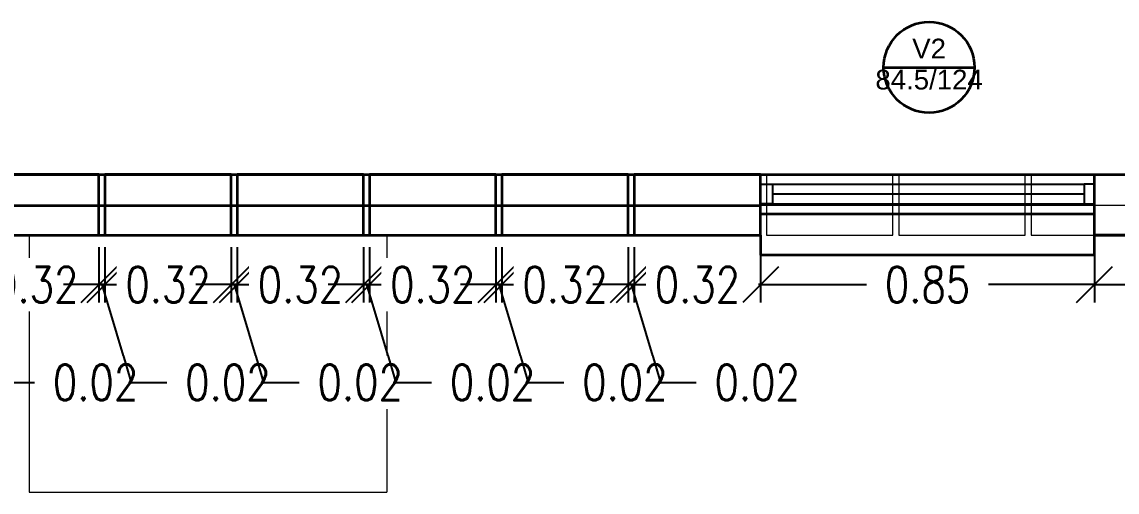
# Model space of a CAD drawing. Header units: metres. Extents: x 45 to 666, y -23 to 325.
# Drawn here: x 207.393 to 210.166, y 64.562 to 65.752 of the extents above; entities that cross this region are included whole.
import ezdxf
from ezdxf.enums import TextEntityAlignment as Align

# ---------------------------------------------------------------- set-up
doc = ezdxf.new("R2010")
doc.units = ezdxf.units.M
doc.header["$LTSCALE"] = 5
doc.header["$MEASUREMENT"] = 0
doc.linetypes.add('HIDDEN', pattern=[0.375, 0.25, -0.125])
doc.layers.get('0').update_dxf_attribs({"color": 30})
doc.layers.get('DEFPOINTS').update_dxf_attribs({"color": 210})
for name, color, linetype, lineweight in [('A-ANNO-DIMS', 3, 'Continuous', 18), ('A-ANNO-NOTE', 7, 'Continuous', 35), ('A-ANNO-SYMB', 3, 'Continuous', 18), ('A-ELEV-MBE1', 7, 'Continuous', 35), ('A-FLOR-OVHD', 3, 'HIDDEN', 18), ('A-GLAZ-FULL', 4, 'Continuous', 25), ('A-WALL-FULL', 7, 'Continuous', 35), ('A-WALL-FULL-EXTR', 7, 'Continuous', 35)]:
    doc.layers.add(name, color=color, linetype=linetype, lineweight=lineweight)
doc.styles.add('E-ARIAL', font='arial.ttf')
doc.styles.add('E-ROMANS', font='romans.shx', dxfattribs={"width": 0.8})
doc.dimstyles.new('E-0050_TICK_18', dxfattribs={"dimscale": 0.001, "dimtxt": 90, "dimasz": 90, "dimexe": 45, "dimexo": 30, "dimgap": 45, "dimtad": 0, "dimzin": 0, "dimdsep": 46, "dimtxsty": 'E-ROMANS', "dimblk": 'OBLIQUE', "dimcen": 45, "dimclrd": 256, "dimclre": 256, "dimclrt": 256, "dimadec": 0, "dimazin": 0, "dimtfac": 1, "dimtmove": 1, "dimatfit": 3, "dimldrblk": 'OPEN90', "dimfxl": 1, "dimtfill": 1, "dimtolj": 1, "dimtzin": 0, "dimarcsym": 0})

# ---------------------------------------------------------------- blocks, each defined once
blk = doc.blocks.new('TAG-WINDOW')
blk.add_lwpolyline([(-0.92, 0), (0.92, 0)])
blk.add_circle((0, 0), 0.92)
at = {"style": 'E-ARIAL'}
blk.add_attdef('V', text='', height=0.4, dxfattribs=at).set_placement((0, 0.06), align=Align.BOTTOM_CENTER)
blk.add_attdef('40/120', text='', height=0.4, dxfattribs=at).set_placement((0, -0.048), align=Align.TOP_CENTER)
blk = doc.blocks.new('_Oblique')
at = {"color": 0, "linetype": 'ByBlock', "lineweight": -2}
blk.add_line((-0.5, -0.5), (0.5, 0.5), dxfattribs=at)
blk = doc.blocks.new('*D400')
at = {"layer": 'A-ANNO-DIMS', "lineweight": -2, "transparency": 16777216}
for p, q in [((207.2531, 65.1821), (207.2531, 65.0421)), ((207.2681, 65.1821), (207.2681, 65.0421)), ((207.2531, 65.0871), (207.1631, 65.0871)), ((207.2531, 65.0871), (207.2681, 65.0871)), ((207.2531, 65.0871), (207.2681, 65.0871)), ((207.2606, 65.0871), (207.3348, 64.8396)), ((207.2681, 65.0871), (207.3581, 65.0871)), ((207.3348, 64.8396), (207.4248, 64.8396))]:
    blk.add_line(p, q, dxfattribs=at)
at = {"layer": 'DEFPOINTS', "color": 0, "transparency": 16777216}
for p in [(207.2531, 65.2121), (207.2681, 65.2121), (207.2681, 65.0871)]:
    blk.add_point(p, dxfattribs=at)
at = {"layer": 'A-ANNO-DIMS', "lineweight": -2, "transparency": 16777216, "xscale": 0.09, "yscale": 0.09, "zscale": 0.09}
blk.add_blockref('_Oblique', (207.2531, 65.0871), dxfattribs=at)
at = {"layer": 'A-ANNO-DIMS', "lineweight": -2, "transparency": 16777216, "xscale": 0.09, "yscale": 0.09, "zscale": 0.09, "rotation": 180}
blk.add_blockref('_Oblique', (207.2681, 65.0871), dxfattribs=at)
at = {"layer": 'A-ANNO-DIMS', "transparency": 16777216, "insert": (207.5795, 64.8396), "char_height": 0.09, "attachment_point": 5, "style": 'E-ROMANS', "bg_fill": 3, "box_fill_scale": 1.25, "bg_fill_color": 256, "bg_fill_true_color": 13158600, "bg_fill_transparency": 0}
blk.add_mtext('\\A1;0.02', dxfattribs=at)
blk = doc.blocks.new('_Open90')
at = {"color": 0, "linetype": 'ByBlock', "lineweight": -2}
for p, q in [((-0.5, 0.5), (0, 0)), ((0, 0), (-1, 0)), ((0, 0), (-0.5, -0.5))]:
    blk.add_line(p, q, dxfattribs=at)
blk = doc.blocks.new('*D401')
at = {"layer": 'A-ANNO-DIMS', "lineweight": -2, "transparency": 16777216}
for p, q in [((207.2681, 65.1821), (207.2681, 65.0421)), ((207.5881, 65.1821), (207.5881, 65.0421)), ((207.2681, 65.0871), (207.1781, 65.0871)), ((207.2681, 65.0871), (207.2733, 65.0871)), ((207.5881, 65.0871), (207.5828, 65.0871)), ((207.5881, 65.0871), (207.6781, 65.0871))]:
    blk.add_line(p, q, dxfattribs=at)
at = {"layer": 'DEFPOINTS', "color": 0, "transparency": 16777216}
for p in [(207.2681, 65.2121), (207.5881, 65.2121), (207.5881, 65.0871)]:
    blk.add_point(p, dxfattribs=at)
at = {"layer": 'A-ANNO-DIMS', "lineweight": -2, "transparency": 16777216, "xscale": 0.09, "yscale": 0.09, "zscale": 0.09}
blk.add_blockref('_Oblique', (207.2681, 65.0871), dxfattribs=at)
at = {"layer": 'A-ANNO-DIMS', "lineweight": -2, "transparency": 16777216, "xscale": 0.09, "yscale": 0.09, "zscale": 0.09, "rotation": 180}
blk.add_blockref('_Oblique', (207.5881, 65.0871), dxfattribs=at)
at = {"layer": 'A-ANNO-DIMS', "transparency": 16777216, "insert": (207.4281, 65.0871), "char_height": 0.09, "attachment_point": 5, "style": 'E-ROMANS', "bg_fill": 3, "box_fill_scale": 1.25, "bg_fill_color": 256, "bg_fill_true_color": 13158600, "bg_fill_transparency": 0}
blk.add_mtext('\\A1;0.32', dxfattribs=at)
blk = doc.blocks.new('*D402')
at = {"layer": 'A-ANNO-DIMS', "lineweight": -2, "transparency": 16777216}
for p, q in [((207.5881, 65.1821), (207.5881, 65.0421)), ((207.6031, 65.1821), (207.6031, 65.0421)), ((207.5881, 65.0871), (207.4981, 65.0871)), ((207.5881, 65.0871), (207.6031, 65.0871)), ((207.5881, 65.0871), (207.6031, 65.0871)), ((207.5956, 65.0871), (207.6698, 64.8396)), ((207.6031, 65.0871), (207.6931, 65.0871)), ((207.6698, 64.8396), (207.7598, 64.8396))]:
    blk.add_line(p, q, dxfattribs=at)
at = {"layer": 'DEFPOINTS', "color": 0, "transparency": 16777216}
for p in [(207.5881, 65.2121), (207.6031, 65.2121), (207.6031, 65.0871)]:
    blk.add_point(p, dxfattribs=at)
at = {"layer": 'A-ANNO-DIMS', "lineweight": -2, "transparency": 16777216, "xscale": 0.09, "yscale": 0.09, "zscale": 0.09}
blk.add_blockref('_Oblique', (207.5881, 65.0871), dxfattribs=at)
at = {"layer": 'A-ANNO-DIMS', "lineweight": -2, "transparency": 16777216, "xscale": 0.09, "yscale": 0.09, "zscale": 0.09, "rotation": 180}
blk.add_blockref('_Oblique', (207.6031, 65.0871), dxfattribs=at)
at = {"layer": 'A-ANNO-DIMS', "transparency": 16777216, "insert": (207.9145, 64.8396), "char_height": 0.09, "attachment_point": 5, "style": 'E-ROMANS', "bg_fill": 3, "box_fill_scale": 1.25, "bg_fill_color": 256, "bg_fill_true_color": 13158600, "bg_fill_transparency": 0}
blk.add_mtext('\\A1;0.02', dxfattribs=at)
blk = doc.blocks.new('*D403')
at = {"layer": 'A-ANNO-DIMS', "lineweight": -2, "transparency": 16777216}
for p, q in [((207.6031, 65.1821), (207.6031, 65.0421)), ((207.9231, 65.1821), (207.9231, 65.0421)), ((207.6031, 65.0871), (207.5131, 65.0871)), ((207.6031, 65.0871), (207.6083, 65.0871)), ((207.9231, 65.0871), (207.9178, 65.0871)), ((207.9231, 65.0871), (208.0131, 65.0871))]:
    blk.add_line(p, q, dxfattribs=at)
at = {"layer": 'DEFPOINTS', "color": 0, "transparency": 16777216}
for p in [(207.6031, 65.2121), (207.9231, 65.2121), (207.9231, 65.0871)]:
    blk.add_point(p, dxfattribs=at)
at = {"layer": 'A-ANNO-DIMS', "lineweight": -2, "transparency": 16777216, "xscale": 0.09, "yscale": 0.09, "zscale": 0.09}
blk.add_blockref('_Oblique', (207.6031, 65.0871), dxfattribs=at)
at = {"layer": 'A-ANNO-DIMS', "lineweight": -2, "transparency": 16777216, "xscale": 0.09, "yscale": 0.09, "zscale": 0.09, "rotation": 180}
blk.add_blockref('_Oblique', (207.9231, 65.0871), dxfattribs=at)
at = {"layer": 'A-ANNO-DIMS', "transparency": 16777216, "insert": (207.7631, 65.0871), "char_height": 0.09, "attachment_point": 5, "style": 'E-ROMANS', "bg_fill": 3, "box_fill_scale": 1.25, "bg_fill_color": 256, "bg_fill_true_color": 13158600, "bg_fill_transparency": 0}
blk.add_mtext('\\A1;0.32', dxfattribs=at)
blk = doc.blocks.new('*D404')
at = {"layer": 'A-ANNO-DIMS', "lineweight": -2, "transparency": 16777216}
for p, q in [((207.9231, 65.1821), (207.9231, 65.0421)), ((207.9381, 65.1821), (207.9381, 65.0421)), ((207.9231, 65.0871), (207.8331, 65.0871)), ((207.9231, 65.0871), (207.9381, 65.0871)), ((207.9231, 65.0871), (207.9381, 65.0871)), ((207.9306, 65.0871), (208.0048, 64.8396)), ((207.9381, 65.0871), (208.0281, 65.0871)), ((208.0048, 64.8396), (208.0948, 64.8396))]:
    blk.add_line(p, q, dxfattribs=at)
at = {"layer": 'DEFPOINTS', "color": 0, "transparency": 16777216}
for p in [(207.9231, 65.2121), (207.9381, 65.2121), (207.9381, 65.0871)]:
    blk.add_point(p, dxfattribs=at)
at = {"layer": 'A-ANNO-DIMS', "lineweight": -2, "transparency": 16777216, "xscale": 0.09, "yscale": 0.09, "zscale": 0.09}
blk.add_blockref('_Oblique', (207.9231, 65.0871), dxfattribs=at)
at = {"layer": 'A-ANNO-DIMS', "lineweight": -2, "transparency": 16777216, "xscale": 0.09, "yscale": 0.09, "zscale": 0.09, "rotation": 180}
blk.add_blockref('_Oblique', (207.9381, 65.0871), dxfattribs=at)
at = {"layer": 'A-ANNO-DIMS', "transparency": 16777216, "insert": (208.2495, 64.8396), "char_height": 0.09, "attachment_point": 5, "style": 'E-ROMANS', "bg_fill": 3, "box_fill_scale": 1.25, "bg_fill_color": 256, "bg_fill_true_color": 13158600, "bg_fill_transparency": 0}
blk.add_mtext('\\A1;0.02', dxfattribs=at)
blk = doc.blocks.new('*D405')
at = {"layer": 'A-ANNO-DIMS', "lineweight": -2, "transparency": 16777216}
for p, q in [((207.9381, 65.1821), (207.9381, 65.0421)), ((208.2581, 65.1821), (208.2581, 65.0421)), ((207.9381, 65.0871), (207.8481, 65.0871)), ((207.9381, 65.0871), (207.9433, 65.0871)), ((208.2581, 65.0871), (208.2528, 65.0871)), ((208.2581, 65.0871), (208.3481, 65.0871))]:
    blk.add_line(p, q, dxfattribs=at)
at = {"layer": 'DEFPOINTS', "color": 0, "transparency": 16777216}
for p in [(207.9381, 65.2121), (208.2581, 65.2121), (208.2581, 65.0871)]:
    blk.add_point(p, dxfattribs=at)
at = {"layer": 'A-ANNO-DIMS', "lineweight": -2, "transparency": 16777216, "xscale": 0.09, "yscale": 0.09, "zscale": 0.09}
blk.add_blockref('_Oblique', (207.9381, 65.0871), dxfattribs=at)
at = {"layer": 'A-ANNO-DIMS', "lineweight": -2, "transparency": 16777216, "xscale": 0.09, "yscale": 0.09, "zscale": 0.09, "rotation": 180}
blk.add_blockref('_Oblique', (208.2581, 65.0871), dxfattribs=at)
at = {"layer": 'A-ANNO-DIMS', "transparency": 16777216, "insert": (208.0981, 65.0871), "char_height": 0.09, "attachment_point": 5, "style": 'E-ROMANS', "bg_fill": 3, "box_fill_scale": 1.25, "bg_fill_color": 256, "bg_fill_true_color": 13158600, "bg_fill_transparency": 0}
blk.add_mtext('\\A1;0.32', dxfattribs=at)
blk = doc.blocks.new('*D406')
at = {"layer": 'A-ANNO-DIMS', "lineweight": -2, "transparency": 16777216}
for p, q in [((208.2581, 65.1821), (208.2581, 65.0421)), ((208.2731, 65.1821), (208.2731, 65.0421)), ((208.2581, 65.0871), (208.1681, 65.0871)), ((208.2581, 65.0871), (208.2731, 65.0871)), ((208.2581, 65.0871), (208.2731, 65.0871)), ((208.2656, 65.0871), (208.3398, 64.8396)), ((208.2731, 65.0871), (208.3631, 65.0871)), ((208.3398, 64.8396), (208.4298, 64.8396))]:
    blk.add_line(p, q, dxfattribs=at)
at = {"layer": 'DEFPOINTS', "color": 0, "transparency": 16777216}
for p in [(208.2581, 65.2121), (208.2731, 65.2121), (208.2731, 65.0871)]:
    blk.add_point(p, dxfattribs=at)
at = {"layer": 'A-ANNO-DIMS', "lineweight": -2, "transparency": 16777216, "xscale": 0.09, "yscale": 0.09, "zscale": 0.09}
blk.add_blockref('_Oblique', (208.2581, 65.0871), dxfattribs=at)
at = {"layer": 'A-ANNO-DIMS', "lineweight": -2, "transparency": 16777216, "xscale": 0.09, "yscale": 0.09, "zscale": 0.09, "rotation": 180}
blk.add_blockref('_Oblique', (208.2731, 65.0871), dxfattribs=at)
at = {"layer": 'A-ANNO-DIMS', "transparency": 16777216, "insert": (208.5845, 64.8396), "char_height": 0.09, "attachment_point": 5, "style": 'E-ROMANS', "bg_fill": 3, "box_fill_scale": 1.25, "bg_fill_color": 256, "bg_fill_true_color": 13158600, "bg_fill_transparency": 0}
blk.add_mtext('\\A1;0.02', dxfattribs=at)
blk = doc.blocks.new('*D407')
at = {"layer": 'A-ANNO-DIMS', "lineweight": -2, "transparency": 16777216}
for p, q in [((208.2731, 65.1821), (208.2731, 65.0421)), ((208.5931, 65.1821), (208.5931, 65.0421)), ((208.2731, 65.0871), (208.1831, 65.0871)), ((208.2731, 65.0871), (208.2783, 65.0871)), ((208.5931, 65.0871), (208.5878, 65.0871)), ((208.5931, 65.0871), (208.6831, 65.0871))]:
    blk.add_line(p, q, dxfattribs=at)
at = {"layer": 'DEFPOINTS', "color": 0, "transparency": 16777216}
for p in [(208.2731, 65.2121), (208.5931, 65.2121), (208.5931, 65.0871)]:
    blk.add_point(p, dxfattribs=at)
at = {"layer": 'A-ANNO-DIMS', "lineweight": -2, "transparency": 16777216, "xscale": 0.09, "yscale": 0.09, "zscale": 0.09}
blk.add_blockref('_Oblique', (208.2731, 65.0871), dxfattribs=at)
at = {"layer": 'A-ANNO-DIMS', "lineweight": -2, "transparency": 16777216, "xscale": 0.09, "yscale": 0.09, "zscale": 0.09, "rotation": 180}
blk.add_blockref('_Oblique', (208.5931, 65.0871), dxfattribs=at)
at = {"layer": 'A-ANNO-DIMS', "transparency": 16777216, "insert": (208.4331, 65.0871), "char_height": 0.09, "attachment_point": 5, "style": 'E-ROMANS', "bg_fill": 3, "box_fill_scale": 1.25, "bg_fill_color": 256, "bg_fill_true_color": 13158600, "bg_fill_transparency": 0}
blk.add_mtext('\\A1;0.32', dxfattribs=at)
blk = doc.blocks.new('*D408')
at = {"layer": 'A-ANNO-DIMS', "lineweight": -2, "transparency": 16777216}
for p, q in [((208.5931, 65.1821), (208.5931, 65.0421)), ((208.6081, 65.1821), (208.6081, 65.0421)), ((208.5931, 65.0871), (208.5031, 65.0871)), ((208.5931, 65.0871), (208.6081, 65.0871)), ((208.5931, 65.0871), (208.6081, 65.0871)), ((208.6006, 65.0871), (208.6748, 64.8396)), ((208.6081, 65.0871), (208.6981, 65.0871)), ((208.6748, 64.8396), (208.7648, 64.8396))]:
    blk.add_line(p, q, dxfattribs=at)
at = {"layer": 'DEFPOINTS', "color": 0, "transparency": 16777216}
for p in [(208.5931, 65.2121), (208.6081, 65.2121), (208.6081, 65.0871)]:
    blk.add_point(p, dxfattribs=at)
at = {"layer": 'A-ANNO-DIMS', "lineweight": -2, "transparency": 16777216, "xscale": 0.09, "yscale": 0.09, "zscale": 0.09}
blk.add_blockref('_Oblique', (208.5931, 65.0871), dxfattribs=at)
at = {"layer": 'A-ANNO-DIMS', "lineweight": -2, "transparency": 16777216, "xscale": 0.09, "yscale": 0.09, "zscale": 0.09, "rotation": 180}
blk.add_blockref('_Oblique', (208.6081, 65.0871), dxfattribs=at)
at = {"layer": 'A-ANNO-DIMS', "transparency": 16777216, "insert": (208.9195, 64.8396), "char_height": 0.09, "attachment_point": 5, "style": 'E-ROMANS', "bg_fill": 3, "box_fill_scale": 1.25, "bg_fill_color": 256, "bg_fill_true_color": 13158600, "bg_fill_transparency": 0}
blk.add_mtext('\\A1;0.02', dxfattribs=at)
blk = doc.blocks.new('*D409')
at = {"layer": 'A-ANNO-DIMS', "lineweight": -2, "transparency": 16777216}
for p, q in [((208.6081, 65.1821), (208.6081, 65.0421)), ((208.9281, 65.1821), (208.9281, 65.0421)), ((208.6081, 65.0871), (208.5181, 65.0871)), ((208.6081, 65.0871), (208.6133, 65.0871)), ((208.9281, 65.0871), (208.9228, 65.0871)), ((208.9281, 65.0871), (209.0181, 65.0871))]:
    blk.add_line(p, q, dxfattribs=at)
at = {"layer": 'DEFPOINTS', "color": 0, "transparency": 16777216}
for p in [(208.6081, 65.2121), (208.9281, 65.2121), (208.9281, 65.0871)]:
    blk.add_point(p, dxfattribs=at)
at = {"layer": 'A-ANNO-DIMS', "lineweight": -2, "transparency": 16777216, "xscale": 0.09, "yscale": 0.09, "zscale": 0.09}
blk.add_blockref('_Oblique', (208.6081, 65.0871), dxfattribs=at)
at = {"layer": 'A-ANNO-DIMS', "lineweight": -2, "transparency": 16777216, "xscale": 0.09, "yscale": 0.09, "zscale": 0.09, "rotation": 180}
blk.add_blockref('_Oblique', (208.9281, 65.0871), dxfattribs=at)
at = {"layer": 'A-ANNO-DIMS', "transparency": 16777216, "insert": (208.7681, 65.0871), "char_height": 0.09, "attachment_point": 5, "style": 'E-ROMANS', "bg_fill": 3, "box_fill_scale": 1.25, "bg_fill_color": 256, "bg_fill_true_color": 13158600, "bg_fill_transparency": 0}
blk.add_mtext('\\A1;0.32', dxfattribs=at)
blk = doc.blocks.new('*D410')
at = {"layer": 'A-ANNO-DIMS', "lineweight": -2, "transparency": 16777216}
for p, q in [((208.9281, 65.1821), (208.9281, 65.0421)), ((208.9431, 65.1821), (208.9431, 65.0421)), ((208.9281, 65.0871), (208.8381, 65.0871)), ((208.9281, 65.0871), (208.9431, 65.0871)), ((208.9281, 65.0871), (208.9431, 65.0871)), ((208.9356, 65.0871), (209.0098, 64.8396)), ((208.9431, 65.0871), (209.0331, 65.0871)), ((209.0098, 64.8396), (209.0998, 64.8396))]:
    blk.add_line(p, q, dxfattribs=at)
at = {"layer": 'DEFPOINTS', "color": 0, "transparency": 16777216}
for p in [(208.9281, 65.2121), (208.9431, 65.2121), (208.9431, 65.0871)]:
    blk.add_point(p, dxfattribs=at)
at = {"layer": 'A-ANNO-DIMS', "lineweight": -2, "transparency": 16777216, "xscale": 0.09, "yscale": 0.09, "zscale": 0.09}
blk.add_blockref('_Oblique', (208.9281, 65.0871), dxfattribs=at)
at = {"layer": 'A-ANNO-DIMS', "lineweight": -2, "transparency": 16777216, "xscale": 0.09, "yscale": 0.09, "zscale": 0.09, "rotation": 180}
blk.add_blockref('_Oblique', (208.9431, 65.0871), dxfattribs=at)
at = {"layer": 'A-ANNO-DIMS', "transparency": 16777216, "insert": (209.2545, 64.8396), "char_height": 0.09, "attachment_point": 5, "style": 'E-ROMANS', "bg_fill": 3, "box_fill_scale": 1.25, "bg_fill_color": 256, "bg_fill_true_color": 13158600, "bg_fill_transparency": 0}
blk.add_mtext('\\A1;0.02', dxfattribs=at)
blk = doc.blocks.new('*D411')
at = {"layer": 'A-ANNO-DIMS', "lineweight": -2, "transparency": 16777216}
for p, q in [((208.9431, 65.1821), (208.9431, 65.0421)), ((209.2631, 65.1821), (209.2631, 65.0421)), ((208.9431, 65.0871), (208.8531, 65.0871)), ((208.9431, 65.0871), (208.9483, 65.0871)), ((209.2631, 65.0871), (209.2578, 65.0871)), ((209.2631, 65.0871), (209.3531, 65.0871))]:
    blk.add_line(p, q, dxfattribs=at)
at = {"layer": 'DEFPOINTS', "color": 0, "transparency": 16777216}
for p in [(208.9431, 65.2121), (209.2631, 65.2121), (209.2631, 65.0871)]:
    blk.add_point(p, dxfattribs=at)
at = {"layer": 'A-ANNO-DIMS', "lineweight": -2, "transparency": 16777216, "xscale": 0.09, "yscale": 0.09, "zscale": 0.09}
blk.add_blockref('_Oblique', (208.9431, 65.0871), dxfattribs=at)
at = {"layer": 'A-ANNO-DIMS', "lineweight": -2, "transparency": 16777216, "xscale": 0.09, "yscale": 0.09, "zscale": 0.09, "rotation": 180}
blk.add_blockref('_Oblique', (209.2631, 65.0871), dxfattribs=at)
at = {"layer": 'A-ANNO-DIMS', "transparency": 16777216, "insert": (209.1031, 65.0871), "char_height": 0.09, "attachment_point": 5, "style": 'E-ROMANS', "bg_fill": 3, "box_fill_scale": 1.25, "bg_fill_color": 256, "bg_fill_true_color": 13158600, "bg_fill_transparency": 0}
blk.add_mtext('\\A1;0.32', dxfattribs=at)
blk = doc.blocks.new('*D412')
at = {"layer": 'A-ANNO-DIMS', "lineweight": -2, "transparency": 16777216}
for p, q in [((209.2631, 65.1821), (209.2631, 65.0421)), ((210.1081, 65.1821), (210.1081, 65.0421)), ((209.2631, 65.0871), (209.5308, 65.0871)), ((210.1081, 65.0871), (209.8403, 65.0871))]:
    blk.add_line(p, q, dxfattribs=at)
at = {"layer": 'DEFPOINTS', "color": 0, "transparency": 16777216}
for p in [(209.2631, 65.2121), (210.1081, 65.2121), (210.1081, 65.0871)]:
    blk.add_point(p, dxfattribs=at)
at = {"layer": 'A-ANNO-DIMS', "lineweight": -2, "transparency": 16777216, "xscale": 0.09, "yscale": 0.09, "zscale": 0.09, "rotation": 180}
blk.add_blockref('_Oblique', (209.2631, 65.0871), dxfattribs=at)
at = {"layer": 'A-ANNO-DIMS', "lineweight": -2, "transparency": 16777216, "xscale": 0.09, "yscale": 0.09, "zscale": 0.09}
blk.add_blockref('_Oblique', (210.1081, 65.0871), dxfattribs=at)
at = {"layer": 'A-ANNO-DIMS', "transparency": 16777216, "insert": (209.6856, 65.0871), "char_height": 0.09, "attachment_point": 5, "style": 'E-ROMANS', "bg_fill": 3, "box_fill_scale": 1.25, "bg_fill_color": 256, "bg_fill_true_color": 13158600, "bg_fill_transparency": 0}
blk.add_mtext('\\A1;0.85', dxfattribs=at)
blk = doc.blocks.new('*D413')
at = {"layer": 'A-ANNO-DIMS', "lineweight": -2, "transparency": 16777216}
for p, q in [((210.1081, 65.1821), (210.1081, 65.0421)), ((210.2681, 65.1821), (210.2681, 65.0421)), ((210.1081, 65.0871), (210.2681, 65.0871)), ((210.1881, 65.0871), (210.2623, 64.8396)), ((210.2623, 64.8396), (210.3523, 64.8396))]:
    blk.add_line(p, q, dxfattribs=at)
at = {"layer": 'DEFPOINTS', "color": 0, "transparency": 16777216}
for p in [(210.1081, 65.2121), (210.2681, 65.2121), (210.2681, 65.0871)]:
    blk.add_point(p, dxfattribs=at)
at = {"layer": 'A-ANNO-DIMS', "lineweight": -2, "transparency": 16777216, "xscale": 0.09, "yscale": 0.09, "zscale": 0.09, "rotation": 180}
blk.add_blockref('_Oblique', (210.1081, 65.0871), dxfattribs=at)
at = {"layer": 'A-ANNO-DIMS', "lineweight": -2, "transparency": 16777216, "xscale": 0.09, "yscale": 0.09, "zscale": 0.09}
blk.add_blockref('_Oblique', (210.2681, 65.0871), dxfattribs=at)
at = {"layer": 'A-ANNO-DIMS', "transparency": 16777216, "insert": (210.507, 64.8396), "char_height": 0.09, "attachment_point": 5, "style": 'E-ROMANS', "bg_fill": 3, "box_fill_scale": 1.25, "bg_fill_color": 256, "bg_fill_true_color": 13158600, "bg_fill_transparency": 0}
blk.add_mtext('\\A1;0.16', dxfattribs=at)

msp = doc.modelspace()

# ---------------------------------------------------------------- linework, layer by layer
at = {"layer": 'A-ANNO-SYMB', "ltscale": 2}
msp.add_lwpolyline([(211.5597, 65.2871), (206.1669, 65.2871)], dxfattribs=at)
at = {"layer": 'A-ELEV-MBE1'}
for points in [[(209.2631, 65.3661), (210.1081, 65.3661)], [(209.2631, 65.2661), (210.1081, 65.2661)], [(209.2631, 65.2121), (209.2631, 65.1621), (210.1081, 65.1621), (210.1081, 65.2121)]]:
    msp.add_lwpolyline(points, dxfattribs=at)
at = {"layer": 'A-FLOR-OVHD'}
for p, q in [((207.411, 65.2121), (207.411, 64.5621)), ((208.317, 65.2121), (208.317, 64.5621)), ((207.411, 64.5621), (208.317, 64.5621))]:
    msp.add_line(p, q, dxfattribs=at)
for points in [[(209.2781, 65.2121), (209.5981, 65.2121), (209.5981, 65.3661), (209.2781, 65.3661)], [(209.6131, 65.2121), (209.9331, 65.2121), (209.9331, 65.3661), (209.6131, 65.3661)], [(209.9481, 65.2121), (210.2681, 65.2121), (210.2681, 65.3661), (209.9481, 65.3661)]]:
    msp.add_lwpolyline(points, close=True, dxfattribs=at)
at = {"layer": 'A-GLAZ-FULL'}
for p, q in [((209.293, 65.3411), (210.0826, 65.3411)), ((210.0826, 65.3161), (209.2935, 65.3161)), ((209.293, 65.2911), (210.0826, 65.2911))]:
    msp.add_line(p, q, dxfattribs=at)
for points in [[(209.2631, 65.3411), (209.293, 65.3411), (209.293, 65.2911), (209.2631, 65.2911)], [(210.1081, 65.3411), (210.0826, 65.3411), (210.0826, 65.2911), (210.1081, 65.2911)]]:
    msp.add_lwpolyline(points, dxfattribs=at)
at = {"layer": 'A-WALL-FULL'}
for points in [[(207.2681, 65.2121), (207.5881, 65.2121), (207.5881, 65.3661), (207.2681, 65.3661)], [(207.6031, 65.2121), (207.9231, 65.2121), (207.9231, 65.3661), (207.6031, 65.3661)], [(207.9381, 65.2121), (208.2581, 65.2121), (208.2581, 65.3661), (207.9381, 65.3661)], [(208.2731, 65.2121), (208.5931, 65.2121), (208.5931, 65.3661), (208.2731, 65.3661)], [(208.6081, 65.2121), (208.9281, 65.2121), (208.9281, 65.3661), (208.6081, 65.3661)], [(208.9431, 65.2121), (209.2631, 65.2121), (209.2631, 65.3661), (208.9431, 65.3661)], [(210.2681, 65.2121), (210.1081, 65.2121), (210.1081, 65.3661), (210.2681, 65.3661)]]:
    msp.add_lwpolyline(points, close=True, dxfattribs=at)
at = {"layer": 'A-WALL-FULL-EXTR'}
for p, q in [((206.5951, 65.3661), (209.2631, 65.3661)), ((206.5951, 65.2871), (209.2631, 65.2871)), ((206.5951, 65.2121), (209.2631, 65.2121))]:
    msp.add_line(p, q, dxfattribs=at)
for points in [[(209.2631, 65.2121), (209.2631, 65.3661)], [(210.1081, 65.3661), (210.9411, 65.3661)], [(210.1081, 65.2121), (210.1081, 65.3661)], [(210.1081, 65.2121), (210.9411, 65.2121)]]:
    msp.add_lwpolyline(points, dxfattribs=at)

# ---------------------------------------------------------------- block references
at = {"layer": 'A-ANNO-NOTE', "xscale": 0.125, "yscale": 0.125, "zscale": 0.125}
msp.add_blockref('TAG-WINDOW', (209.6896, 65.6369), dxfattribs=at).add_auto_attribs({'V': 'V2', '40/120': '84.5/124'})

# ---------------------------------------------------------------- next in the draw order: dimensions: what is measured, and where the dimension line sits
at = {"layer": 'A-ANNO-DIMS'}
dim = msp.add_linear_dim(base=(207.2680518761, 65.0870602984), p1=(207.2530518761, 65.2121181301), p2=(207.2680518761, 65.2121181301), dimstyle='E-0050_TICK_18', dxfattribs=at)
dim.commit()
dim.dimension.update_dxf_attribs({"geometry": '*D400', "text_midpoint": (207.4698018761, 64.8395602984)})

# ---------------------------------------------------------------- next in the draw order: dimensions: what is measured, and where the dimension line sits
dim = msp.add_linear_dim(base=(207.5881, 65.0871), p1=(207.2681, 65.2121), p2=(207.5881, 65.2121), dimstyle='E-0050_TICK_18', dxfattribs=at)
dim.commit()
dim.dimension.update_dxf_attribs({"geometry": '*D401', "text_midpoint": (207.4281, 65.0871)})

# ---------------------------------------------------------------- next in the draw order: dimensions: what is measured, and where the dimension line sits
dim = msp.add_linear_dim(base=(207.6030518761, 65.0870602984), p1=(207.5880518761, 65.2121181301), p2=(207.6030518761, 65.2121181301), dimstyle='E-0050_TICK_18', dxfattribs=at)
dim.commit()
dim.dimension.update_dxf_attribs({"geometry": '*D402', "text_midpoint": (207.8048018761, 64.8395602984)})

# ---------------------------------------------------------------- next in the draw order: dimensions: what is measured, and where the dimension line sits
dim = msp.add_linear_dim(base=(207.9231, 65.0871), p1=(207.6031, 65.2121), p2=(207.9231, 65.2121), dimstyle='E-0050_TICK_18', dxfattribs=at)
dim.commit()
dim.dimension.update_dxf_attribs({"geometry": '*D403', "text_midpoint": (207.7631, 65.0871)})

# ---------------------------------------------------------------- next in the draw order: dimensions: what is measured, and where the dimension line sits
dim = msp.add_linear_dim(base=(207.9380518761, 65.0870602984), p1=(207.9230518761, 65.2121181301), p2=(207.9380518761, 65.2121181301), dimstyle='E-0050_TICK_18', dxfattribs=at)
dim.commit()
dim.dimension.update_dxf_attribs({"geometry": '*D404', "text_midpoint": (208.1398018761, 64.8395602984)})

# ---------------------------------------------------------------- next in the draw order: dimensions: what is measured, and where the dimension line sits
dim = msp.add_linear_dim(base=(208.2581, 65.0871), p1=(207.9381, 65.2121), p2=(208.2581, 65.2121), dimstyle='E-0050_TICK_18', dxfattribs=at)
dim.commit()
dim.dimension.update_dxf_attribs({"geometry": '*D405', "text_midpoint": (208.0981, 65.0871)})

# ---------------------------------------------------------------- next in the draw order: dimensions: what is measured, and where the dimension line sits
dim = msp.add_linear_dim(base=(208.2730518761, 65.0870602984), p1=(208.2580518761, 65.2121181301), p2=(208.2730518761, 65.2121181301), dimstyle='E-0050_TICK_18', dxfattribs=at)
dim.commit()
dim.dimension.update_dxf_attribs({"geometry": '*D406', "text_midpoint": (208.4748018761, 64.8395602984)})

# ---------------------------------------------------------------- next in the draw order: dimensions: what is measured, and where the dimension line sits
dim = msp.add_linear_dim(base=(208.5931, 65.0871), p1=(208.2731, 65.2121), p2=(208.5931, 65.2121), dimstyle='E-0050_TICK_18', dxfattribs=at)
dim.commit()
dim.dimension.update_dxf_attribs({"geometry": '*D407', "text_midpoint": (208.4331, 65.0871)})

# ---------------------------------------------------------------- next in the draw order: dimensions: what is measured, and where the dimension line sits
dim = msp.add_linear_dim(base=(208.6080518761, 65.0870602984), p1=(208.5930518761, 65.2121181301), p2=(208.6080518761, 65.2121181301), dimstyle='E-0050_TICK_18', dxfattribs=at)
dim.commit()
dim.dimension.update_dxf_attribs({"geometry": '*D408', "text_midpoint": (208.8098018761, 64.8395602984)})

# ---------------------------------------------------------------- next in the draw order: dimensions: what is measured, and where the dimension line sits
dim = msp.add_linear_dim(base=(208.9281, 65.0871), p1=(208.6081, 65.2121), p2=(208.9281, 65.2121), dimstyle='E-0050_TICK_18', dxfattribs=at)
dim.commit()
dim.dimension.update_dxf_attribs({"geometry": '*D409', "text_midpoint": (208.7681, 65.0871)})

# ---------------------------------------------------------------- next in the draw order: dimensions: what is measured, and where the dimension line sits
dim = msp.add_linear_dim(base=(208.9430518761, 65.0870602984), p1=(208.9280518761, 65.2121181301), p2=(208.9430518761, 65.2121181301), dimstyle='E-0050_TICK_18', dxfattribs=at)
dim.commit()
dim.dimension.update_dxf_attribs({"geometry": '*D410', "text_midpoint": (209.1448018761, 64.8395602984)})

# ---------------------------------------------------------------- next in the draw order: dimensions: what is measured, and where the dimension line sits
dim = msp.add_linear_dim(base=(209.2631, 65.0871), p1=(208.9431, 65.2121), p2=(209.2631, 65.2121), dimstyle='E-0050_TICK_18', dxfattribs=at)
dim.commit()
dim.dimension.update_dxf_attribs({"geometry": '*D411', "text_midpoint": (209.1031, 65.0871)})

# ---------------------------------------------------------------- next in the draw order: dimensions: what is measured, and where the dimension line sits
dim = msp.add_linear_dim(base=(210.1080518761, 65.0870602984), p1=(209.2630518761, 65.2121181301), p2=(210.1080518761, 65.2121181301), dimstyle='E-0050_TICK_18', dxfattribs=at)
dim.commit()
dim.dimension.update_dxf_attribs({"geometry": '*D412', "text_midpoint": (209.6855518761, 65.0870602984)})

# ---------------------------------------------------------------- next in the draw order: dimensions: what is measured, and where the dimension line sits
dim = msp.add_linear_dim(base=(210.2681, 65.0871), p1=(210.1081, 65.2121), p2=(210.2681, 65.2121), dimstyle='E-0050_TICK_18', dxfattribs=at)
dim.commit()
dim.dimension.update_dxf_attribs({"geometry": '*D413', "text_midpoint": (210.3973, 64.8396)})

doc.saveas('drawing.dxf')
